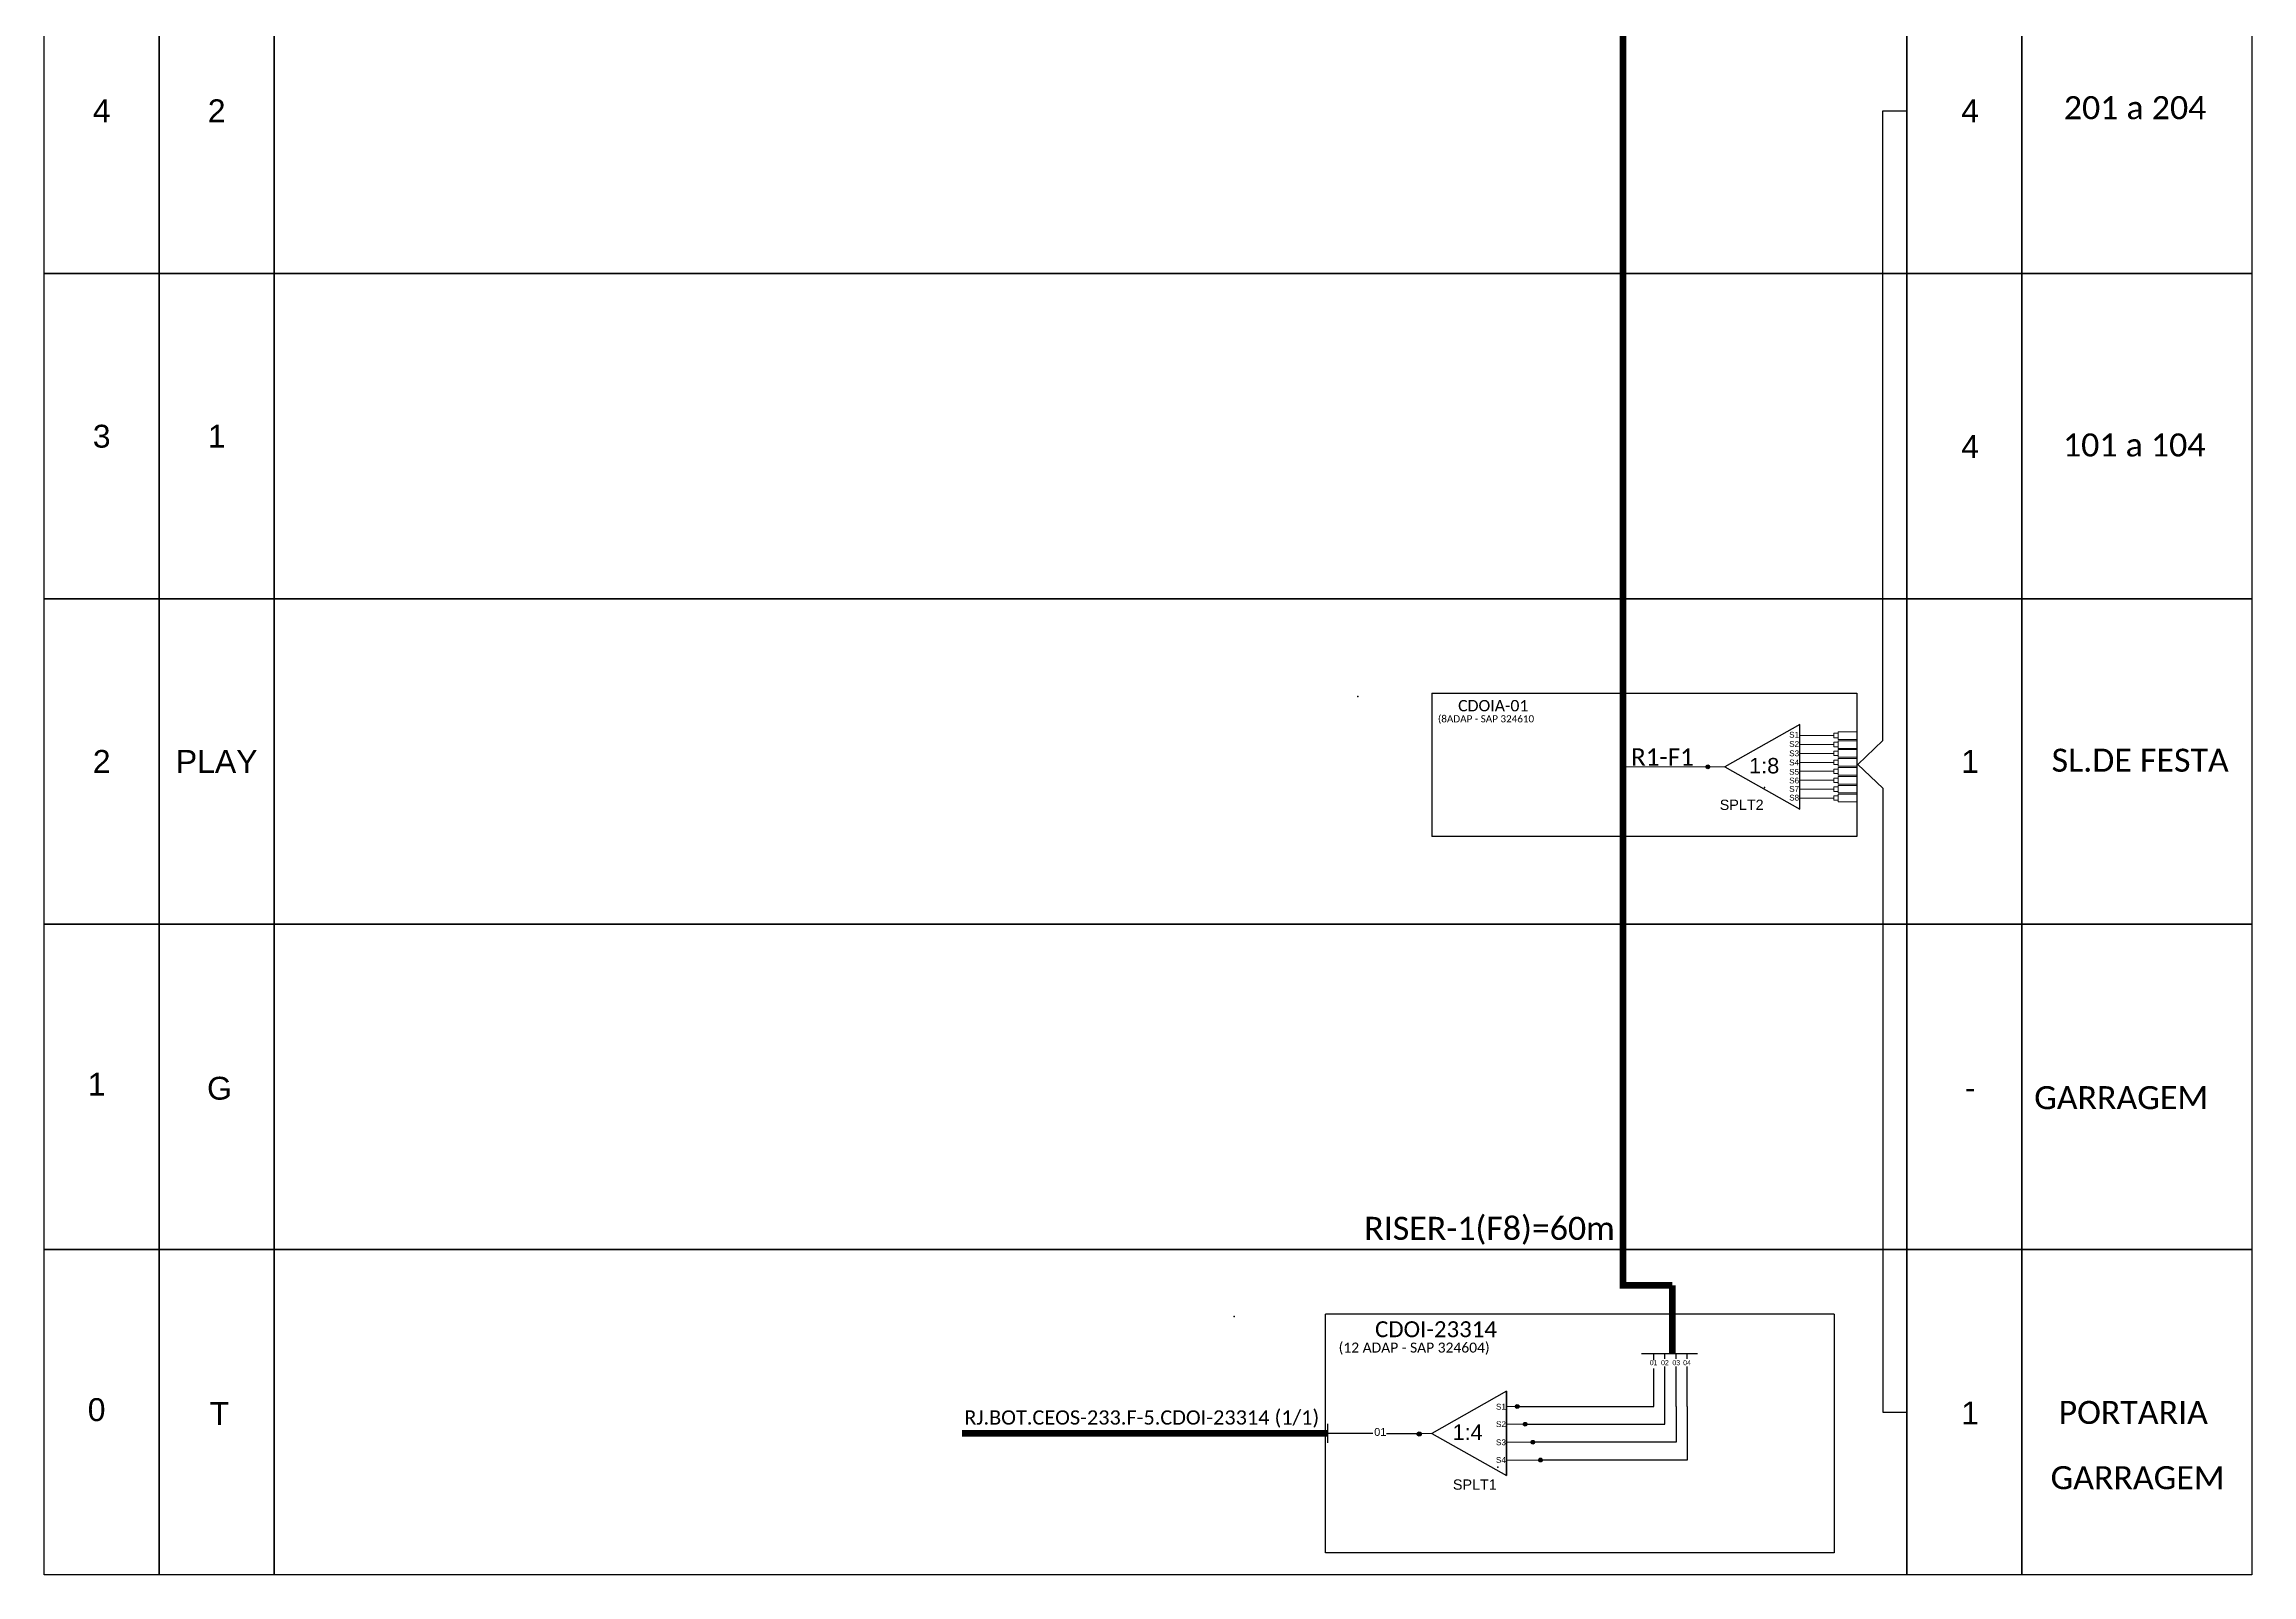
# Model space of a CAD drawing. Header units: metres. Extents: x -425 to 416, y -480 to 114.
# Drawn here: x 206.7 to 333.2, y -113 to -25.2 of the extents above; entities that cross this region are included whole.
import ezdxf
from ezdxf.enums import TextEntityAlignment as Align

# ---------------------------------------------------------------- set-up
doc = ezdxf.new("R2010")
doc.units = ezdxf.units.M
doc.styles.add('ARIAL', font='arial.ttf')
doc.styles.add('WMF-Calibri0', font='calibri.ttf')

# ---------------------------------------------------------------- blocks, each defined once
blk = doc.blocks.new('A$C415C251F')
at = {"color": 3}
blk.add_point((0, 0), dxfattribs=at)
blk = doc.blocks.new('LEG_CDOIA8_C-SPLT_ESQ')
at = {"color": 3, "extrusion": (0, 0, -1), "xscale": -1, "zscale": -1}
blk.add_blockref('A$C415C251F', (0, 0), dxfattribs=at)
at = {"color": 1, "style": 'WMF-Calibri0', "flags": 4}
blk.add_attdef('CDO', (21.44, -2.61), '', height=2, dxfattribs=at)
blk.add_attdef('MODELO', text='', height=1.5, dxfattribs=at).set_placement((22.54, -4.54), align=Align.CENTER)
at = {"style": 'ARIAL', "flags": 4}
blk.add_attdef('SPLITAGEM', text='', height=1.5, dxfattribs=at).set_placement((18.61, -12.59), align=Align.CENTER)
blk = doc.blocks.new('SPLT_1-8_SC-APC')
at = {"color": 1}
blk.add_lwpolyline([(-7.37, -2.1), (-17.04, -7.55), (-7.37, -13), (-7.37, -2.1)], dxfattribs=at)
at = {"color": 3, "lineweight": 0}
for points in [[(-2.99, -3.51), (-7.37, -3.51)], [(-7.37, -4.66), (-2.99, -4.66)], [(-2.41, -3.02), (-2.41, -4)], [(-2.41, -3.02), (0, -3.02)], [(-2.41, -4), (0, -4)], [(-2.41, -4.17), (-2.41, -5.16)], [(-2.41, -4.17), (0, -4.17)], [(-2.41, -5.16), (0, -5.16)], [(-2.41, -5.32), (-2.41, -6.31)], [(-2.41, -5.32), (0, -5.32)], [(-7.37, -5.82), (-2.99, -5.82)], [(-7.37, -6.97), (-2.99, -6.97)], [(-7.37, -8.12), (-2.99, -8.12)], [(-2.41, -6.31), (0, -6.31)], [(-2.41, -6.48), (-2.41, -7.46)], [(-2.41, -6.48), (0, -6.48)], [(-2.41, -7.46), (0, -7.46)], [(-2.41, -7.63), (-2.41, -8.62)], [(-2.41, -7.63), (0, -7.63)], [(-7.37, -9.28), (-2.99, -9.28)], [(-7.37, -10.43), (-2.99, -10.43)], [(-2.41, -8.62), (0, -8.62)], [(-2.41, -8.78), (-2.41, -9.77)], [(-2.41, -8.78), (0, -8.78)], [(-2.41, -9.77), (0, -9.77)], [(-2.41, -9.94), (-2.41, -10.92)], [(-2.41, -9.94), (0, -9.94)], [(-2.41, -10.92), (0, -10.92)], [(-2.41, -11.09), (-2.41, -12.08)], [(-2.41, -11.09), (0, -11.09)], [(-7.37, -11.58), (-2.99, -11.58)], [(-2.41, -12.08), (0, -12.08)]]:
    blk.add_lwpolyline(points, dxfattribs=at)
for points in [[(-2.99, -3.22), (-2.41, -3.22), (-2.41, -3.8), (-2.99, -3.8)], [(-2.99, -4.38), (-2.41, -4.38), (-2.41, -4.95), (-2.99, -4.95)], [(-2.99, -5.53), (-2.41, -5.53), (-2.41, -6.1), (-2.99, -6.1)], [(-2.99, -6.68), (-2.41, -6.68), (-2.41, -7.26), (-2.99, -7.26)], [(-2.99, -7.84), (-2.41, -7.84), (-2.41, -8.41), (-2.99, -8.41)], [(-2.99, -8.99), (-2.41, -8.99), (-2.41, -9.56), (-2.99, -9.56)], [(-2.99, -10.14), (-2.41, -10.14), (-2.41, -10.72), (-2.99, -10.72)], [(-2.99, -11.3), (-2.41, -11.3), (-2.41, -11.87), (-2.99, -11.87)]]:
    blk.add_lwpolyline(points, close=True, dxfattribs=at)
at = {"color": 1, "lineweight": 0}
blk.add_lwpolyline([(-17.04, -7.55), (-19.26, -7.55)], dxfattribs=at)
at = {"color": 1, "style": 'ARIAL'}
for s, height, p in [('S1', 0.75, (-8.74, -3.78)), ('S2', 0.75, (-8.74, -4.97)), ('S3', 0.75, (-8.74, -6.18)), ('1:8', 2, (-13.91, -8.4)), ('S4', 0.75, (-8.74, -7.36)), ('S5', 0.75, (-8.74, -8.57)), ('S6', 0.75, (-8.74, -9.69)), ('S7', 0.75, (-8.74, -10.78)), ('S8', 0.75, (-8.74, -11.9))]:
    blk.add_text(s, height=height, dxfattribs=at).set_placement(p)
blk = doc.blocks.new('SPLITTER_')
blk.add_point((0, 0))
at = {"style": 'ARIAL', "flags": 4}
blk.add_attdef('SPLT', (0, -3.26), '', height=1.5, dxfattribs=at)

msp = doc.modelspace()

# ---------------------------------------------------------------- hatches: boundary and pattern name
h = msp.add_hatch(color=3)
h.dxf.hatch_style = 1
edge = h.paths.add_edge_path()
edge.add_arc((302, -66.64), 0.112, 0, 360)
h = msp.add_hatch(color=3)
h.dxf.hatch_style = 1
h.paths.add_polyline_path([(291.19, -103.3, 1), (290.98, -103.3, 1)])
h = msp.add_hatch(color=3)
h.dxf.hatch_style = 1
edge = h.paths.add_edge_path()
edge.add_arc((285.46, -104.88), 0.118, 0, 360)
h = msp.add_hatch(color=3)
h.dxf.hatch_style = 1
h.paths.add_polyline_path([(291.63, -104.32, 1), (291.42, -104.32, 1)])
h = msp.add_hatch(color=3)
h.dxf.hatch_style = 1
h.paths.add_polyline_path([(292.08, -105.35, 1), (291.86, -105.35, 1)])
h = msp.add_hatch(color=3)
h.dxf.hatch_style = 1
h.paths.add_polyline_path([(292.52, -106.37, 1), (292.31, -106.37, 1)])

# ---------------------------------------------------------------- linework, layer by layer
at = {"color": 5, "const_width": 0.381}
for points in [[(297.14, -11.77), (297.14, -96.36), (299.96, -96.36)], [(299.96, -96.36), (299.96, -100.27)]]:
    msp.add_lwpolyline(points, dxfattribs=at)
for points in [[(206.66, -19.72), (213.25, -19.72), (213.25, -38.36), (206.66, -38.36)], [(213.25, -19.72), (219.84, -19.72), (219.84, -38.36), (213.25, -38.36)], [(219.84, -19.72), (313.4, -19.72), (313.4, -38.36), (219.84, -38.36)], [(313.4, -19.72), (319.99, -19.72), (319.99, -38.36), (313.4, -38.36)], [(319.99, -19.72), (333.17, -19.72), (333.17, -38.36), (319.99, -38.36)], [(206.66, -38.36), (213.25, -38.36), (213.25, -57.01), (206.66, -57.01)], [(213.25, -38.36), (219.84, -38.36), (219.84, -57.01), (213.25, -57.01)], [(219.84, -38.36), (313.4, -38.36), (313.4, -57.01), (219.84, -57.01)], [(313.4, -38.36), (319.99, -38.36), (319.99, -57.01), (313.4, -57.01)], [(319.99, -38.36), (333.17, -38.36), (333.17, -57.01), (319.99, -57.01)], [(206.66, -57.01), (213.25, -57.01), (213.25, -75.66), (206.66, -75.66)], [(213.25, -57.01), (219.84, -57.01), (219.84, -75.66), (213.25, -75.66)], [(219.84, -57.01), (313.4, -57.01), (313.4, -75.66), (219.84, -75.66)], [(313.4, -57.01), (319.99, -57.01), (319.99, -75.66), (313.4, -75.66)], [(319.99, -57.01), (333.17, -57.01), (333.17, -75.66), (319.99, -75.66)], [(206.66, -75.66), (213.25, -75.66), (213.25, -94.3), (206.66, -94.3)], [(213.25, -75.66), (219.84, -75.66), (219.84, -94.3), (213.25, -94.3)], [(219.84, -75.66), (313.4, -75.66), (313.4, -94.3), (219.84, -94.3)], [(313.4, -75.66), (319.99, -75.66), (319.99, -94.3), (313.4, -94.3)], [(319.99, -75.66), (333.17, -75.66), (333.17, -94.3), (319.99, -94.3)], [(206.66, -94.3), (213.25, -94.3), (213.25, -112.95), (206.66, -112.95)], [(213.25, -94.3), (219.84, -94.3), (219.84, -112.95), (213.25, -112.95)], [(219.84, -94.3), (313.4, -94.3), (313.4, -112.95), (219.84, -112.95)], [(313.4, -94.3), (319.99, -94.3), (319.99, -112.95), (313.4, -112.95)], [(319.99, -94.3), (333.17, -94.3), (333.17, -112.95), (319.99, -112.95)]]:
    msp.add_lwpolyline(points, close=True)
at = {"color": 3}
for points in [[(312.02, -65.14), (312.02, -29.04), (313.4, -29.04)], [(312.02, -65.14), (310.6, -66.5), (312.02, -67.86), (312.02, -68.91)], [(312.02, -68.91), (312.02, -103.63), (313.4, -103.63)], [(282.8, -104.84), (280.21, -104.84)], [(283.58, -104.84), (285.52, -104.84)]]:
    msp.add_lwpolyline(points, dxfattribs=at)
at = {"color": 1}
for points in [[(286.19, -62.42), (310.54, -62.42), (310.54, -70.63)], [(286.19, -62.42), (286.19, -70.63)], [(310.54, -70.63), (286.19, -70.63)], [(309.24, -111.69), (280.09, -111.69), (280.09, -98)], [(309.24, -98), (280.09, -98)], [(309.24, -98), (309.24, -111.69)], [(290.47, -102.42), (286.18, -104.84), (290.47, -107.26), (290.47, -102.42)], [(290.47, -102.42), (290.47, -107.26)], [(290.47, -102.42), (290.47, -107.26)], [(280.21, -104.3), (280.21, -105.38)]]:
    msp.add_lwpolyline(points, dxfattribs=at)
at = {"color": 5}
for points in [[(301.99, -66.64), (297.14, -66.65)], [(298.19, -100.27), (301.41, -100.27)], [(298.9, -100.65), (298.9, -100.27)], [(298.9, -103.3), (298.9, -101.13)], [(299.53, -100.57), (299.53, -100.27)], [(299.53, -103.3), (299.53, -101.01)], [(300.19, -100.57), (300.19, -100.27)], [(300.19, -103.3), (300.19, -101.01)], [(300.82, -100.57), (300.82, -100.27)], [(300.82, -103.3), (300.82, -101.01)], [(291.08, -103.3), (298.9, -103.3)], [(291.53, -104.32), (299.53, -104.32), (299.53, -103.3)], [(300.19, -103.3), (300.19, -105.35), (291.97, -105.35)], [(300.82, -103.3), (300.82, -106.37), (292.41, -106.37)]]:
    msp.add_lwpolyline(points, dxfattribs=at)
at = {"color": 7, "lineweight": 0}
for points in [[(291.08, -103.3), (290.47, -103.3)], [(290.47, -104.32), (291.53, -104.32)], [(290.47, -105.35), (291.97, -105.35)], [(290.47, -106.37), (292.41, -106.37)]]:
    msp.add_lwpolyline(points, dxfattribs=at)
at = {"color": 1, "const_width": 0.381}
msp.add_lwpolyline([(259.26, -104.84), (280.21, -104.84)], dxfattribs=at)
at = {"color": 1, "lineweight": 0}
msp.add_lwpolyline([(286.18, -104.84), (285.52, -104.84)], dxfattribs=at)
at = {"color": 3}
for centre, radius in [((302, -66.64), 0.112), ((291.08, -103.3), 0.107), ((285.46, -104.88), 0.118), ((291.53, -104.32), 0.107), ((291.97, -105.35), 0.107), ((292.41, -106.37), 0.107)]:
    msp.add_circle(centre, radius, dxfattribs=at)

# ---------------------------------------------------------------- block references
ref = msp.add_blockref('LEG_CDOIA8_C-SPLT_ESQ', (281.94, -62.61), dxfattribs=dict(at, xscale=0.32591268864, yscale=0.32591268864, zscale=0.32591268864))
ref.add_attrib('CDO', 'CDOIA-01', (287.69, -63.46), dxfattribs={"color": 1, "height": 0.652, "style": 'WMF-Calibri0'})
ref.add_attrib('MODELO', '(8ADAP - SAP 324610', dxfattribs={"color": 1, "height": 0.4074, "style": 'WMF-Calibri0'}).set_placement((289.29, -64.09), align=Align.CENTER)
at = {"color": 3, "xscale": 0.4438259915471911, "yscale": 0.4438259915471911, "zscale": 0.4438259915471911}
msp.add_blockref('SPLT_1-8_SC-APC', (310.54, -63.29), dxfattribs=at)
ref = msp.add_blockref('SPLITTER_', (305.25, -67.83), dxfattribs=dict(xscale=-0.3928411872000001, yscale=0.3928411872000002, zscale=0.3928411872000001))
ref.add_attrib('SPLT', 'SPLT2', (302.68, -69.11), dxfattribs={"height": 0.589, "style": 'ARIAL'})
at = {"color": 3}
ref = msp.add_blockref('LEG_CDOIA8_C-SPLT_ESQ', (274.86, -98.14), dxfattribs=dict(at, xscale=0.4572287999999999, yscale=0.4572287999999999, zscale=0.4572287999999999))
ref.add_attrib('CDO', 'CDOI-23314', (282.93, -99.33), dxfattribs={"color": 1, "height": 0.914, "style": 'WMF-Calibri0'})
ref.add_attrib('MODELO', '(12 ADAP - SAP 324604)', dxfattribs={"color": 1, "height": 0.5715, "style": 'WMF-Calibri0'}).set_placement((285.17, -100.21), align=Align.CENTER)
ref = msp.add_blockref('SPLITTER_', (289.96, -106.78), dxfattribs=dict(xscale=-0.3928411872000001, yscale=0.3928411872000001, zscale=0.3928411872000001))
ref.add_attrib('SPLT', 'SPLT1', (287.39, -108.07), dxfattribs={"height": 0.589, "style": 'ARIAL'})

# ---------------------------------------------------------------- texts
at = {"style": 'WMF-Calibri0'}
for s, height, p in [('201 a 204', 1.319, (322.4, -29.52)), ('101 a 104', 1.319, (322.35, -48.85)), ('SL.DE FESTA', 1.3195, (321.7, -66.92)), ('GARRAGEM', 1.319, (320.7, -86.26)), ('PORTARIA', 1.319, (322.1, -104.3)), ('GARRAGEM', 1.319, (321.64, -108.04))]:
    msp.add_text(s, height=height, dxfattribs=at).set_placement(p)
at = {"color": 5, "style": 'WMF-Calibri0'}
for s, height, p in [('R1-F1', 0.994, (297.6, -66.57)), ('RISER-1(F8)=60m', 1.3195, (282.31, -93.75))]:
    msp.add_text(s, height=height, dxfattribs=at).set_placement(p)
at = {"style": 'ARIAL'}
for s, height, p in [('01', 0.288, (298.89, -100.79)), ('02', 0.288, (299.54, -100.79)), ('03', 0.288, (300.19, -100.79)), ('04', 0.288, (300.81, -100.79)), ('01', 0.45, (283.23, -104.76))]:
    msp.add_text(s, height=height, dxfattribs=at).set_placement(p, align=Align.MIDDLE_CENTER)
at = {"color": 1, "style": 'WMF-Calibri0'}
msp.add_text('RJ.BOT.CEOS-233.F-5.CDOI-23314 (1/1)', height=0.8184, dxfattribs=at).set_placement((269.56, -103.93, 1.7), align=Align.MIDDLE_CENTER)
at = {"color": 1, "style": 'ARIAL'}
for s, height, p in [('S1', 0.333, (289.86, -103.48)), ('1:4', 0.888, (287.37, -105.22)), ('S2', 0.333, (289.86, -104.48)), ('S3', 0.333, (289.86, -105.52)), ('S4', 0.333, (289.86, -106.53))]:
    msp.add_text(s, height=height, dxfattribs=at).set_placement(p)
at = {"style": 'ARIAL', "flags": 12}
for tag, text, p in [('4', 'XX', (209.96, -29.04)), ('2', 'XX', (216.55, -29.04)), ('4', 'XX', (317.03, -29.04)), ('3', 'XX', (209.96, -47.69)), ('1', 'XX', (216.55, -47.69)), ('4', 'XX', (317.03, -48.28)), ('2', 'XX', (209.96, -66.33)), ('PLAY', 'PL', (216.55, -66.33)), ('1', '0', (317.03, -66.33)), ('1', 'XX', (209.67, -84.83)), ('G', 'XX', (216.71, -85.06)), ('-', 'XX', (317.03, -85.02)), ('0', 'XX', (209.67, -103.48)), ('T', 'XX', (216.71, -103.7)), ('1', 'XX', (317.03, -103.67))]:
    msp.add_attdef(tag, text=text, height=1.31, dxfattribs=at).set_placement(p, align=Align.MIDDLE_CENTER)

doc.saveas('drawing.dxf')
